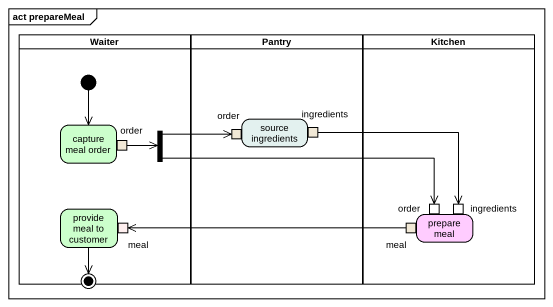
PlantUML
@startuml
mainframe act prepareMeal
hide empty description
state Waiter <<partition>> {
  state "capture meal order" as capture_meal_order #CCFFCC {
    state order <<outputPin>> #F1E8D6
  }
  state fork1 <<fork>>
  state "provide meal to customer" as provide_meal_to_customer #CCFFCC {
    state meal <<inputPin>> #FEEFEF
  }
  [*] --> capture_meal_order
}
state Pantry <<partition>> {
  state "source ingredients" as source_ingredients #E3F1EF {
    state "order" as order_2 <<inputPin>> #F1E8D6
    state ingredients <<outputPin>> #F1E8D6
  }
}
state Kitchen <<partition>> {
  state "prepare meal" as prepare_meal #FFCCFF {
    state "meal" as meal_2 <<outputPin>> #F1E8D6
    state "order" as order_3 <<inputPin>>
    state "ingredients" as ingredients_2 <<inputPin>>
  }
}
state final1 <<end>>
order -right-> fork1
fork1 -right-> order_2
fork1 -right-> order_3
ingredients -right-> ingredients_2
provide_meal_to_customer --> final1
meal_2 -left-> meal
@enduml
